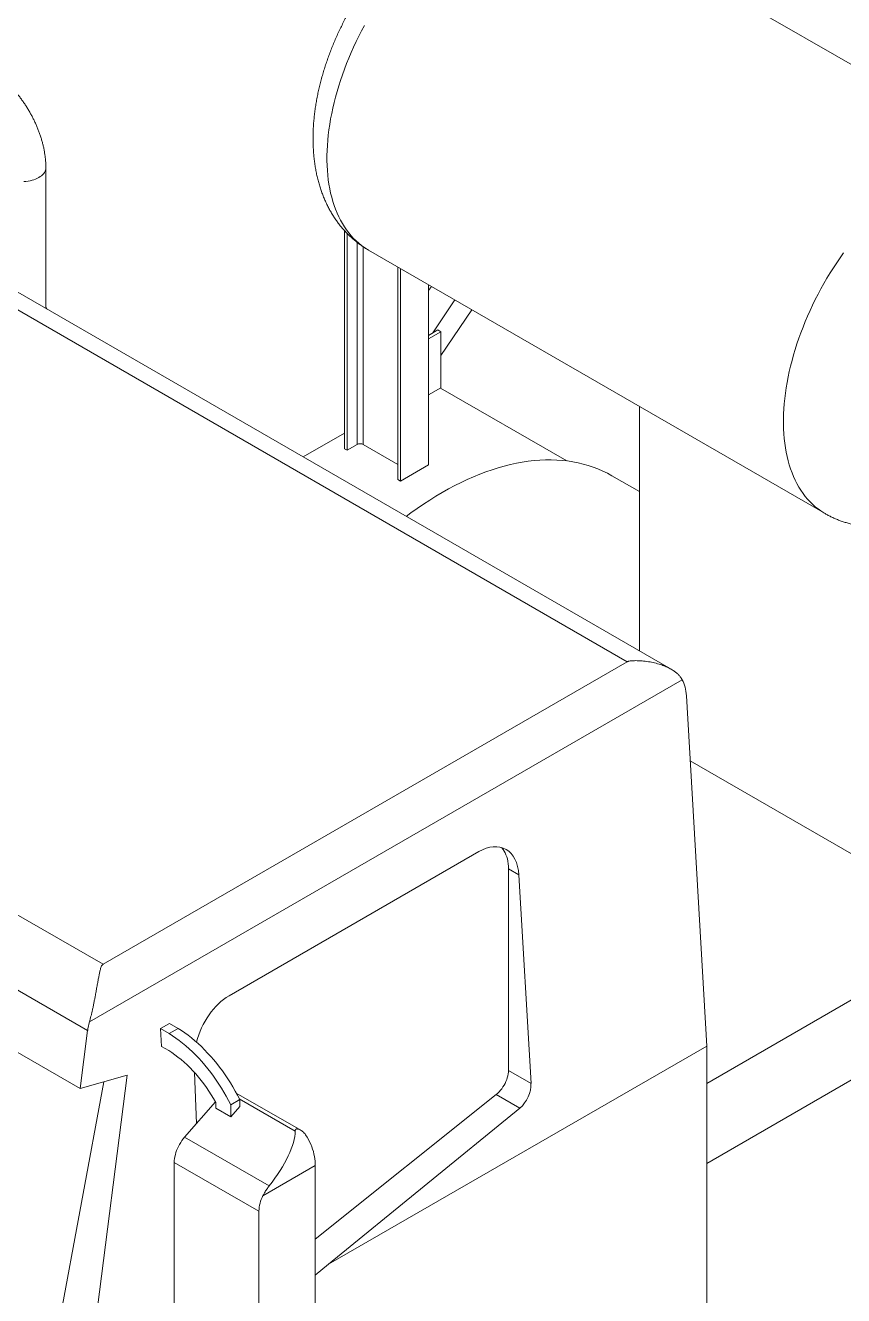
# Model space of a CAD drawing. Header units: millimetres. Extents: x 26816 to 90584, y 11074 to 56542.
# Drawn here: x 42658 to 44204, y 31062 to 33464 of the extents above; entities that cross this region are included whole.
import ezdxf

# ---------------------------------------------------------------- set-up
doc = ezdxf.new("R2010")
doc.units = ezdxf.units.MM
doc.layers.add('MAU_TÍM', color=4, linetype='Continuous', lineweight=25)
doc.layers.add('MAU_XAM', color=8, linetype='Continuous')
doc.layers.add('MAU_XANH', color=5, linetype='Continuous')

msp = doc.modelspace()

# ---------------------------------------------------------------- linework, layer by layer
at = {"layer": 'MAU_TÍM', "linetype": 'Continuous', "lineweight": 0}
for p, q in [((44548.9, 33199.1), (43686.2, 33697.1)), ((43878, 32246.7), (42203.2, 33213.5)), ((42186.2, 33189.5), (43795, 32260.8)), ((42696.2, 32928.9), (42696.2, 33194.6)), ((43945.2, 31463.6), (46732.7, 33072.7)), ((43306.2, 33038.9), (44168.9, 32540.9)), ((43817.9, 32743.5), (43817.9, 32281.3)), ((41195.4, 32617.5), (42804.2, 31688.8)), ((43817.9, 32582.4), (43765.7, 32612.5)), ((41086.9, 32538.3), (42775.2, 31563.6)), ((42761.3, 31454), (41061.5, 32435.3)), ((42804.2, 31688.8), (43795, 32260.8)), ((42778.4, 31580.1), (43898.7, 32226.8)), ((43906.7, 32196.3), (43945.2, 31534.3)), ((44383.6, 31802.4), (43913.8, 32073.6)), ((43514.5, 31901.8), (43042.5, 31629.3)), ((43570.4, 31488.2), (43570.4, 31869.5)), ((43570.4, 31869.5), (43590.2, 31858.1)), ((43590.2, 31858.1), (43613.1, 31463.6)), ((42775.2, 31563.6), (42761.3, 31454)), ((42912.8, 31567.3), (42929.7, 31577.1)), ((42912.8, 31567.3), (42914.7, 31533.6)), ((42929.2, 31557.9), (42912.8, 31567.3)), ((42946.1, 31567.7), (42929.2, 31557.9)), ((42946.1, 31567.7), (42929.7, 31577.1)), ((44396.3, 31572.9), (43945.2, 31312.5)), ((42928.3, 31525.7), (42914.7, 31533.6)), ((43230.6, 31121.8), (43945.2, 31534.3)), ((43945.2, 31534.3), (43945.2, 30946.8)), ((42980.9, 31387.8), (42977.4, 31484)), ((43570.4, 31488.2), (43613.1, 31463.6)), ((42805.8, 31466.7), (42676.8, 30771.8)), ((42761.3, 31454), (42849.7, 31479.3)), ((42849.7, 31479.3), (42773.7, 30885)), ((43177.9, 31375.1), (43056, 31445.5)), ((43061.8, 31434.3), (43167.2, 31373.4)), ((43205, 31169.4), (43547.5, 31442.9)), ((43547.5, 31442.9), (43592.1, 31417.1)), ((43016.5, 31428.8), (42958.5, 31362)), ((43017.2, 31416.6), (43017.2, 31427.5)), ((43045.5, 31400.2), (43017.2, 31416.6)), ((43062.5, 31433), (43045.5, 31423.2)), ((43045.5, 31400.2), (43045.5, 31423.2)), ((43045.5, 31400.2), (43062.5, 31419.8)), ((43062.5, 31419.8), (43062.5, 31433)), ((43592.1, 31417.1), (43230.6, 31121.8)), ((42958.5, 31362), (43118.2, 31269.8)), ((42938.9, 31314.1), (43098.9, 31221.8)), ((42938.9, 30964.3), (42938.9, 31314.1)), ((43106.5, 31251.4), (43205, 31308.3)), ((43205, 30907.9), (43205, 31308.3)), ((43098.9, 31221.8), (43098.9, 30871.9)), ((43205, 31101.3), (43230.6, 31121.8))]:
    msp.add_line(p, q, dxfattribs=at)
at = {"layer": 'MAU_TÍM', "linetype": 'Continuous', "lineweight": 0, "flags": 128}
for points in [[(43298.4, 33463.9), (43293, 33453.8), (43287.8, 33443.5), (43282.7, 33433.2), (43277.9, 33422.8), (43273.2, 33412.4), (43268.8, 33402), (43264.5, 33391.5), (43260.5, 33381), (43256.7, 33370.4), (43253.1, 33359.9), (43249.7, 33349.4), (43246.6, 33338.9), (43243.7, 33328.4), (43241, 33318), (43238.6, 33307.6), (43236.4, 33297.2), (43234.4, 33286.9), (43232.7, 33276.7), (43231.2, 33266.6), (43230, 33256.6), (43229, 33246.7), (43228.3, 33236.9), (43227.8, 33227.2), (43227.5, 33217.6), (43227.5, 33208.2), (43227.8, 33199), (43228.3, 33189.8), (43229, 33180.9), (43230, 33172.1), (43231.2, 33163.5), (43232.7, 33155.1), (43234.4, 33146.9), (43236.4, 33138.9), (43238.6, 33131.1), (43241, 33123.5), (43243.7, 33116.1), (43246.6, 33109), (43249.7, 33102.1), (43253.1, 33095.5), (43256.7, 33089.1), (43260.5, 33083), (43264.5, 33077.1), (43268.8, 33071.5), (43273.2, 33066.2), (43277.9, 33061.1), (43282.7, 33056.4), (43287.8, 33051.9), (43293, 33047.7), (43298.4, 33043.8), (43304, 33040.2), (43306.2, 33038.9)], [(42683, 33176.2), (42685.7, 33177.9), (42688.1, 33179.7), (42690.3, 33181.7), (42692.1, 33183.7), (42693.6, 33185.8), (42694.8, 33188), (42695.6, 33190.3), (42696.1, 33192.6), (42696.2, 33194.6)], [(42654.7, 33168.7), (42658.6, 33169), (42662.5, 33169.4), (42666.3, 33170.1), (42670, 33171), (42673.6, 33172), (42676.9, 33173.3), (42680.1, 33174.7), (42683, 33176.2)], [(44203.9, 33034.1), (44197.3, 33024.7), (44190.9, 33015.2), (44184.6, 33005.6), (44178.5, 32995.8), (44172.5, 32986), (44166.7, 32976), (44161.1, 32965.9), (44155.7, 32955.8), (44150.4, 32945.5), (44145.4, 32935.2), (44140.5, 32924.8), (44135.9, 32914.4), (44131.4, 32903.9), (44127.2, 32893.5), (44123.2, 32882.9), (44119.4, 32872.4), (44115.8, 32861.9), (44112.4, 32851.4), (44109.3, 32840.9), (44106.4, 32830.4), (44103.7, 32819.9), (44101.3, 32809.5), (44099.1, 32799.2), (44097.1, 32788.9), (44095.4, 32778.7), (44093.9, 32768.6), (44092.7, 32758.6), (44091.7, 32748.7), (44090.9, 32738.9), (44090.4, 32729.2), (44090.2, 32719.6), (44090.2, 32710.2), (44090.4, 32700.9), (44090.9, 32691.8), (44091.7, 32682.9), (44092.7, 32674.1), (44093.9, 32665.5), (44095.4, 32657.1), (44097.1, 32648.9), (44099.1, 32640.9), (44101.3, 32633.1), (44103.7, 32625.5), (44106.4, 32618.1), (44109.3, 32611), (44112.4, 32604.1), (44115.8, 32597.5), (44119.4, 32591.1), (44123.2, 32585), (44127.2, 32579.1), (44131.4, 32573.5), (44135.9, 32568.2), (44140.5, 32563.1), (44145.4, 32558.4), (44150.4, 32553.9), (44155.7, 32549.7), (44161.1, 32545.8), (44166.7, 32542.2), (44168.9, 32540.9)], [(43765.7, 32612.5), (43757.4, 32617.1), (43748.7, 32621.4), (43739.7, 32625.3), (43730.6, 32628.8), (43721.3, 32631.9), (43711.8, 32634.6), (43702.1, 32636.9), (43692.2, 32638.8), (43682.2, 32640.4), (43672, 32641.5), (43661.6, 32642.2), (43651.1, 32642.5), (43640.5, 32642.5), (43629.7, 32642), (43618.8, 32641.1), (43607.8, 32639.8), (43596.6, 32638.1), (43585.4, 32636), (43574.1, 32633.6), (43562.6, 32630.7), (43551.1, 32627.4), (43539.6, 32623.8), (43527.9, 32619.7), (43516.2, 32615.3), (43504.5, 32610.5), (43492.7, 32605.3), (43480.9, 32599.7), (43469, 32593.8), (43457.2, 32587.5), (43445.3, 32580.8), (43433.4, 32573.8), (43421.6, 32566.4), (43409.7, 32558.7), (43397.9, 32550.6), (43386.1, 32542.2), (43377.4, 32535.7)], [(43570.4, 31869.5), (43570.3, 31874.4), (43569.9, 31879), (43569.3, 31883.6), (43568.4, 31887.9), (43567.2, 31891.9), (43565.8, 31895.8), (43564.2, 31899.4), (43562.3, 31902.8), (43560.2, 31905.9), (43557.9, 31908.7), (43557, 31909.7)], [(42929.2, 31557.9), (42935.6, 31553.8), (42941.9, 31549.4), (42948.3, 31544.8), (42954.6, 31539.8), (42960.8, 31534.7), (42967, 31529.2), (42973.1, 31523.5), (42979.1, 31517.5), (42985.1, 31511.3), (42990.9, 31504.9), (42996.6, 31498.3), (43002.2, 31491.5), (43007.7, 31484.5), (43013, 31477.3), (43018.2, 31470), (43023.2, 31462.5), (43028, 31454.9), (43032.7, 31447.1), (43037.1, 31439.3), (43041.4, 31431.3), (43045.5, 31423.2)], [(42946.1, 31567.7), (42952.5, 31563.6), (42958.9, 31559.2), (42965.2, 31554.6), (42971.5, 31549.6), (42977.8, 31544.4), (42984, 31539), (42990.1, 31533.3), (42996.1, 31527.3), (43002, 31521.1), (43007.9, 31514.7), (43013.6, 31508.1), (43019.2, 31501.3), (43024.6, 31494.3), (43030, 31487.1), (43035.1, 31479.8), (43040.1, 31472.3), (43045, 31464.7), (43049.6, 31456.9), (43054.1, 31449), (43058.4, 31441.1), (43062.5, 31433)], [(42928.3, 31525.7), (42934.2, 31521.9), (42940.1, 31517.9), (42945.9, 31513.5), (42951.7, 31508.8), (42957.4, 31503.9), (42963.1, 31498.7), (42968.7, 31493.2), (42974.1, 31487.5), (42979.5, 31481.6), (42984.8, 31475.5), (42989.9, 31469.1), (42994.8, 31462.6), (42999.7, 31455.9), (43004.3, 31449), (43008.8, 31442), (43013.1, 31434.8), (43017.2, 31427.5)], [(43547.5, 31442.9), (43550.2, 31445.2), (43552.8, 31447.8), (43555.4, 31450.6), (43557.8, 31453.6), (43560, 31456.9), (43562.1, 31460.2), (43564, 31463.7), (43565.6, 31467.2), (43567.1, 31470.8), (43568.3, 31474.4), (43569.2, 31478), (43569.9, 31481.5), (43570.3, 31484.9), (43570.4, 31488.2)], [(42958.5, 31362), (42955.8, 31358.8), (42953.3, 31355.4), (42951, 31351.8), (42948.8, 31348.2), (42946.8, 31344.4), (42945, 31340.6), (42943.4, 31336.7), (42942.1, 31332.8), (42940.9, 31329), (42940.1, 31325.1), (42939.4, 31321.4), (42939, 31317.7), (42938.9, 31314.1)], [(43187.2, 31366.4), (43189.9, 31362.1), (43192.4, 31357.6), (43194.7, 31353.1), (43196.8, 31348.5), (43198.7, 31343.9), (43200.3, 31339.2), (43201.8, 31334.6), (43202.9, 31330), (43203.9, 31325.4), (43204.5, 31321), (43204.9, 31316.6), (43205.1, 31312.3), (43205, 31308.3)]]:
    msp.add_lwpolyline(points, dxfattribs=at)
at = {"layer": 'MAU_TÍM', "linetype": 'Continuous', "lineweight": 0}
msp.add_arc((43168.1, 31219.9), 69.2, 152.8886, 178.4203, dxfattribs=at)
for centre, major_axis, ratio, start_param, end_param in [((43836, 32155.5), (44.3, 89.8), 0.615933, 5.457806, 5.871455), ((43519.4, 31817.3), (44.3, 89.8), 0.615933, 5.457806, 7.028603), ((43047.4, 31544.8), (44.3, 89.8), 0.615933, 0.745417, 1.897812), ((42845.1, 31583.5), (44.3, 89.8), 0.615933, 1.902565, 2.079353), ((43584.8, 31447.2), (17.7, 35.9), 0.615933, 4.076784, 5.457806), ((43056.4, 31283.4), (103, 111.7), 0.368298, 4.923749, 5.907827)]:
    msp.add_ellipse(centre, major_axis=major_axis, ratio=ratio, start_param=start_param, end_param=end_param, dxfattribs=at)
for points, knots in [([(43686.2, 33697.1), (43684.1, 33698.3), (43679.9, 33700.7), (43673.2, 33704), (43666.2, 33707.2), (43659.1, 33710), (43651.9, 33712.6), (43644.5, 33714.9), (43637, 33716.9), (43629.4, 33718.7), (43621.7, 33720.1), (43613.9, 33721.2), (43606, 33722.1), (43598, 33722.6), (43589.9, 33722.8), (43581.7, 33722.7), (43573.5, 33722.3), (43565.2, 33721.7), (43556.8, 33720.6), (43548.3, 33719.3), (43539.8, 33717.7), (43531.3, 33715.7), (43522.7, 33713.5), (43514.1, 33710.9), (43505.4, 33708), (43496.7, 33704.8), (43488.1, 33701.3), (43479.4, 33697.4), (43470.8, 33693.3), (43462.2, 33688.9), (43453.6, 33684.2), (43445.1, 33679.2), (43436.7, 33674), (43428.3, 33668.5), (43420, 33662.7), (43411.7, 33656.7), (43403.6, 33650.4), (43395.6, 33643.9), (43387.6, 33637.2), (43379.8, 33630.3), (43372.1, 33623.1), (43364.5, 33615.8), (43357, 33608.3), (43349.7, 33600.5), (43342.4, 33592.6), (43335.3, 33584.6), (43328.4, 33576.3), (43321.6, 33567.9), (43314.9, 33559.4), (43308.4, 33550.7), (43302, 33541.8), (43295.8, 33532.9), (43289.8, 33523.8), (43283.9, 33514.5), (43278.2, 33505.2), (43272.6, 33495.8), (43267.3, 33486.2), (43262.1, 33476.6), (43257.1, 33466.9), (43252.3, 33457.1), (43247.6, 33447.2), (43243.2, 33437.2), (43239, 33427.2), (43234.9, 33417.2), (43231.1, 33407.1), (43227.5, 33396.9), (43224.1, 33386.7), (43220.9, 33376.5), (43218, 33366.3), (43215.2, 33356), (43212.7, 33345.8), (43210.4, 33335.5), (43208.4, 33325.3), (43206.6, 33315), (43205, 33304.8), (43203.7, 33294.6), (43202.7, 33284.4), (43201.9, 33274.3), (43201.4, 33264.3), (43201.1, 33254.3), (43201.1, 33244.3), (43201.4, 33234.5), (43202, 33224.7), (43202.8, 33215.1), (43203.9, 33205.6), (43205.3, 33196.2), (43207, 33186.9), (43208.9, 33177.9), (43211.2, 33168.9), (43213.7, 33160.2), (43216.5, 33151.7), (43219.5, 33143.4), (43222.8, 33135.3), (43226.3, 33127.4), (43230.1, 33119.8), (43234.2, 33112.3), (43238.4, 33105.2), (43242.9, 33098.2), (43247.6, 33091.6), (43252.6, 33085.2), (43257.7, 33079), (43263, 33073.1), (43268.6, 33067.5), (43274.3, 33062.1), (43280.2, 33057), (43286.3, 33052.2), (43292.5, 33047.6), (43298.9, 33043.3), (43303.5, 33040.4), (43306, 33039.1), (43306.2, 33038.9)], [0, 0, 0, 0, 0.007572, 0.015908, 0.024245, 0.03259, 0.04095, 0.049333, 0.057745, 0.066193, 0.074685, 0.083226, 0.091823, 0.100481, 0.109206, 0.118002, 0.126875, 0.135825, 0.144857, 0.15397, 0.163165, 0.17244, 0.181793, 0.191218, 0.200712, 0.210268, 0.219879, 0.229537, 0.239235, 0.248966, 0.258722, 0.268495, 0.27828, 0.288071, 0.297861, 0.307647, 0.317426, 0.327194, 0.336951, 0.346695, 0.356424, 0.36614, 0.375841, 0.385528, 0.395201, 0.404862, 0.41451, 0.424147, 0.433774, 0.443392, 0.453002, 0.462606, 0.472204, 0.481798, 0.49139, 0.500981, 0.510572, 0.520164, 0.529758, 0.539357, 0.54896, 0.55857, 0.568188, 0.577815, 0.587453, 0.597103, 0.606765, 0.616442, 0.626134, 0.635841, 0.645566, 0.655308, 0.665067, 0.674844, 0.684638, 0.694449, 0.704274, 0.714114, 0.723964, 0.733821, 0.743681, 0.753539, 0.763386, 0.773218, 0.783026, 0.792803, 0.802539, 0.812227, 0.821859, 0.831426, 0.840922, 0.850342, 0.85968, 0.868934, 0.878103, 0.887185, 0.896183, 0.905098, 0.913933, 0.922693, 0.931383, 0.940007, 0.948573, 0.957086, 0.965554, 0.973981, 0.982377, 0.990747, 0.999099, 1, 1, 1, 1]), ([(42696.2, 33194.6), (42696.2, 33195.4), (42696.2, 33198.4), (42696, 33203.6), (42695.5, 33210.3), (42694.7, 33217), (42693.7, 33223.8), (42692.5, 33230.6), (42690.9, 33237.4), (42689.2, 33244.1), (42687.2, 33250.9), (42685, 33257.7), (42682.6, 33264.4), (42680, 33271), (42677.2, 33277.6), (42674.1, 33284.1), (42670.9, 33290.6), (42667.5, 33296.9), (42663.9, 33303.2), (42660.1, 33309.4), (42656.2, 33315.4), (42652.1, 33321.3), (42647.8, 33327.1), (42643.4, 33332.7), (42638.8, 33338.2), (42634.1, 33343.5), (42629.3, 33348.6), (42624.3, 33353.6), (42619.2, 33358.3), (42613.9, 33362.9), (42608.6, 33367.2), (42603.1, 33371.3), (42597.5, 33375.2), (42592.8, 33378.2), (42589.9, 33379.9), (42588.8, 33380.5)], [0, 0, 0, 0, 0.0115548, 0.0431502, 0.0747423, 0.106345, 0.1379221, 0.1694513, 0.2009179, 0.2323142, 0.2636375, 0.2948895, 0.3260749, 0.3572009, 0.3882761, 0.4193107, 0.4503153, 0.4813013, 0.5122806, 0.5432653, 0.5742638, 0.605288, 0.63635, 0.667462, 0.6986355, 0.7298817, 0.7612106, 0.7926312, 0.82415, 0.8557712, 0.8874948, 0.9193158, 0.9512226, 0.9831955, 1, 1, 1, 1]), ([(44168.9, 32540.9), (44170.9, 32539.8), (44175.1, 32537.4), (44181.7, 32534.1), (44188.7, 32530.9), (44195.9, 32528), (44203.1, 32525.5), (44210.5, 32523.1), (44218, 32521.1), (44225.6, 32519.4), (44233.3, 32518), (44241.1, 32516.8), (44249, 32516), (44257, 32515.5), (44265.1, 32515.2), (44273.2, 32515.3), (44281.5, 32515.7), (44289.8, 32516.4), (44298.2, 32517.4), (44306.6, 32518.7), (44315.1, 32520.3), (44323.7, 32522.3), (44332.3, 32524.5), (44340.9, 32527.1), (44349.5, 32530), (44358.2, 32533.2), (44366.9, 32536.7), (44375.5, 32540.6), (44384.2, 32544.7), (44392.8, 32549.1), (44401.3, 32553.8), (44409.8, 32558.8), (44418.3, 32564), (44426.7, 32569.5), (44435, 32575.3), (44443.2, 32581.3), (44451.3, 32587.6), (44459.4, 32594), (44467.3, 32600.8), (44475.2, 32607.7), (44482.9, 32614.8), (44490.5, 32622.1), (44498, 32629.7), (44505.3, 32637.4), (44512.5, 32645.3), (44519.6, 32653.4), (44526.6, 32661.6), (44533.4, 32670), (44540.1, 32678.6), (44546.6, 32687.3), (44552.9, 32696.1), (44559.2, 32705.1), (44565.2, 32714.2), (44571.1, 32723.4), (44576.8, 32732.7), (44582.3, 32742.2), (44587.7, 32751.7), (44592.9, 32761.3), (44597.9, 32771.1), (44602.7, 32780.9), (44607.4, 32790.7), (44611.8, 32800.7), (44616, 32810.7), (44620.1, 32820.7), (44623.9, 32830.8), (44627.5, 32841), (44630.9, 32851.2), (44634.1, 32861.4), (44637.1, 32871.6), (44639.8, 32881.9), (44642.3, 32892.1), (44644.6, 32902.4), (44646.6, 32912.6), (44648.4, 32922.9), (44650, 32933.1), (44651.3, 32943.3), (44652.4, 32953.5), (44653.1, 32963.6), (44653.7, 32973.7), (44653.9, 32981.9), (44653.9, 32986.8), (44653.9, 32988.4)], [0, 0, 0, 0, 0.010076, 0.021366, 0.032656, 0.043958, 0.05528, 0.066633, 0.078025, 0.089466, 0.100966, 0.112532, 0.124174, 0.135899, 0.147714, 0.159626, 0.17164, 0.183761, 0.195991, 0.208332, 0.220784, 0.233344, 0.246009, 0.258773, 0.271629, 0.28457, 0.297585, 0.310665, 0.323799, 0.336977, 0.350189, 0.363425, 0.376677, 0.389937, 0.403196, 0.41645, 0.429693, 0.442923, 0.456137, 0.469333, 0.482511, 0.495669, 0.508808, 0.521927, 0.535028, 0.548112, 0.561179, 0.574231, 0.587269, 0.600295, 0.613311, 0.626317, 0.639317, 0.652311, 0.665301, 0.67829, 0.691279, 0.70427, 0.717264, 0.730263, 0.743269, 0.756284, 0.76931, 0.782348, 0.795401, 0.808469, 0.821555, 0.83466, 0.847785, 0.860933, 0.874102, 0.887296, 0.900513, 0.913753, 0.927018, 0.940304, 0.953611, 0.966936, 0.980276, 0.993626, 1, 1, 1, 1]), ([(42697.9, 32927.9), (42697.6, 32928.4), (42697.2, 32929.3), (42696.5, 32930.1), (42696.2, 32930.5)], [0, 0, 0, 0, 0.493845, 1, 1, 1, 1]), ([(43795, 32260.8), (43795.5, 32261), (43796.5, 32261.5), (43799, 32262.1), (43802.4, 32262.6), (43806.6, 32262.8), (43813.5, 32262.9), (43823, 32262.5), (43835.1, 32261), (43846.8, 32258.7), (43857.3, 32255.8), (43866.5, 32252.4), (43874.4, 32248.8), (43881.3, 32244.8), (43887, 32240.8), (43891.6, 32236.7), (43894.9, 32232.9), (43897.3, 32229.6), (43898.2, 32227.7), (43898.7, 32226.8)], [0, 0, 0, 0, 0.015408, 0.030887, 0.063639, 0.096572, 0.129515, 0.225722, 0.322309, 0.418801, 0.514876, 0.59094, 0.667145, 0.743119, 0.804329, 0.865682, 0.926811, 0.963407, 1, 1, 1, 1]), ([(42778.4, 31580.1), (42778.9, 31581.8), (42780, 31585.3), (42781.5, 31590.8), (42782.9, 31596.4), (42784.3, 31602.6), (42785.7, 31609.2), (42787.1, 31616.2), (42788.5, 31623.2), (42789.9, 31630.9), (42791.4, 31639.2), (42793, 31648), (42794.5, 31656.5), (42796, 31664.2), (42797.3, 31671.3), (42798.5, 31676.7), (42799.6, 31680.9), (42800.4, 31683.6), (42801.3, 31685.7), (42802.3, 31687.4), (42803.5, 31688.3), (42804.2, 31688.8)], [0, 0, 0, 0, 0.043551, 0.087485, 0.132512, 0.177865, 0.23287, 0.288309, 0.344926, 0.401876, 0.47914, 0.557002, 0.636488, 0.716441, 0.786521, 0.856861, 0.895681, 0.934579, 0.954791, 0.975169, 1, 1, 1, 1]), ([(43187.2, 31366.4), (43186.4, 31367.5), (43184.7, 31369.8), (43181.7, 31372.6), (43178.6, 31374.8), (43175.8, 31376.3), (43173.1, 31377.3), (43171, 31377.6), (43169.4, 31377.4), (43168.3, 31376.7), (43167.5, 31375.6), (43167.3, 31374.5), (43167.2, 31373.6), (43167.2, 31373.4)], [0, 0, 0, 0, 0.149808, 0.303729, 0.430139, 0.559194, 0.645218, 0.731773, 0.786244, 0.841074, 0.890677, 0.973959, 1, 1, 1, 1]), ([(43118.2, 31269.8), (43116.7, 31267.8), (43113.6, 31263.7), (43109.8, 31257.4), (43107.5, 31253.2), (43106.5, 31251.4)], [0, 0, 0, 0, 0.353777, 0.716749, 1, 1, 1, 1])]:
    msp.add_open_spline(points, degree=3, knots=knots, dxfattribs=at)
at = {"layer": 'MAU_XAM', "linetype": 'Continuous', "lineweight": 0}
for p, q in [((43680.5, 32640.6), (43442.2, 32778.1)), ((43260.5, 32692.8), (43182.8, 32648))]:
    msp.add_line(p, q, dxfattribs=at)
at = {"layer": 'MAU_XANH', "linetype": 'Continuous', "lineweight": 0}
for p, q in [((43260.5, 32663.4), (43260.5, 33076)), ((43265.4, 32660.6), (43265.4, 33070.8)), ((43284.5, 32671.6), (43284.5, 33053.6)), ((43295.8, 32671.6), (43295.8, 33045.4)), ((43361.6, 32605.1), (43361.6, 33007)), ((43366.5, 32602.2), (43366.5, 33004.1)), ((43419.6, 32632.8), (43419.6, 32973.5)), ((43419.6, 32962.7), (43424.8, 32970.5)), ((43427.5, 32882.3), (43469.3, 32944.8)), ((43442.9, 32839.7), (43501.1, 32926.4)), ((43437.2, 32888), (43419.6, 32877.8)), ((43442.9, 32884.7), (43419.6, 32871.2)), ((43442.9, 32884.7), (43437.2, 32888)), ((43442.9, 32778.6), (43442.9, 32884.7)), ((43419.6, 32765.1), (43442.9, 32778.6)), ((43265.4, 32660.6), (43260.5, 32663.4)), ((43284.5, 32671.6), (43265.4, 32660.6)), ((43361.6, 32633.6), (43295.8, 32671.6)), ((43419.6, 32632.8), (43366.5, 32602.2)), ((43366.5, 32602.2), (43361.6, 32605.1))]:
    msp.add_line(p, q, dxfattribs=at)
msp.add_arc((43290.2, 32660.7), 12.3, 62.6097, 117.3903, dxfattribs=at)

doc.saveas('drawing.dxf')
